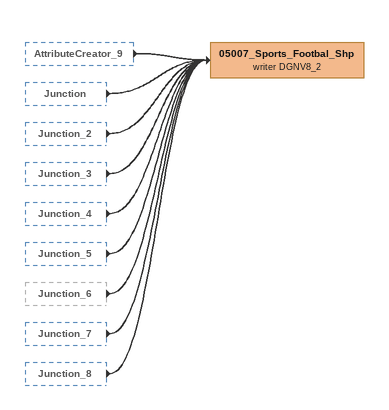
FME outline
AttributeCreator_9 [outside]
    -> 05007_Sports_Footbal_Shp (writer DGNV8_2)
Junction [outside]
    -> 05007_Sports_Footbal_Shp (writer DGNV8_2)
Junction_2 [outside]
    -> 05007_Sports_Footbal_Shp (writer DGNV8_2)
Junction_3 [outside]
    -> 05007_Sports_Footbal_Shp (writer DGNV8_2)
Junction_4 [outside]
    -> 05007_Sports_Footbal_Shp (writer DGNV8_2)
Junction_5 [outside]
    -> 05007_Sports_Footbal_Shp (writer DGNV8_2)
Junction_6 [outside]
    -> 05007_Sports_Footbal_Shp (writer DGNV8_2)
Junction_7 [outside]
    -> 05007_Sports_Footbal_Shp (writer DGNV8_2)
Junction_8 [outside]
    -> 05007_Sports_Footbal_Shp (writer DGNV8_2)
05007_Sports_Footbal_Shp (writer DGNV8_2)
